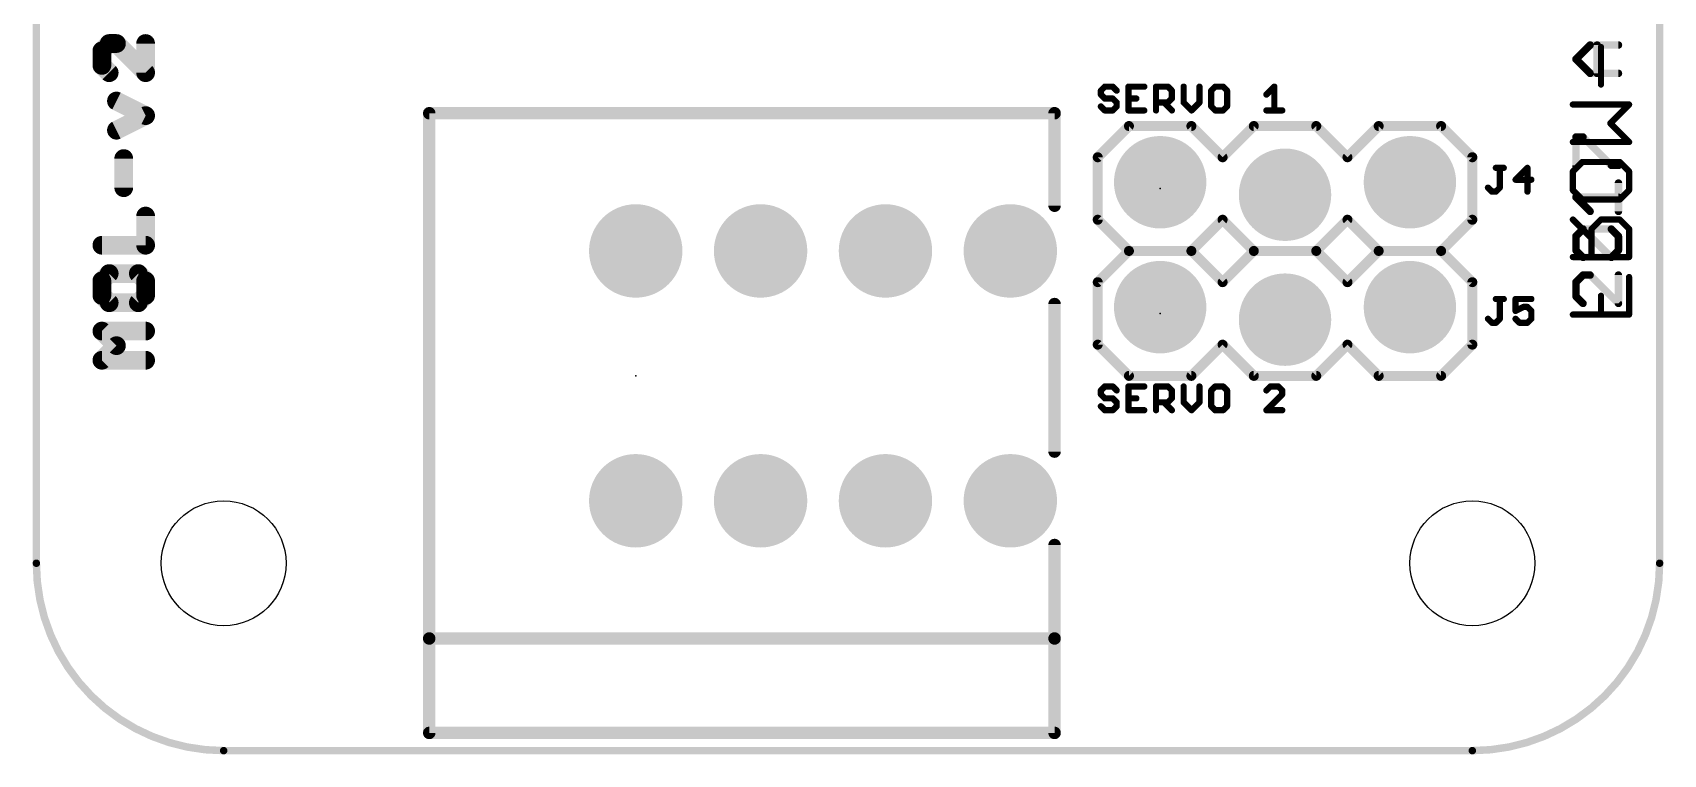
# Model space of a CAD drawing. Extents: x -0.1 to 33.1, y -0.1 to 43.3.
# Drawn here: x -0.08 to 33.1, y -0.08 to 14.6 of the extents above; entities that cross this region are included whole.
import ezdxf

# ---------------------------------------------------------------- set-up
doc = ezdxf.new("R2010")
doc.units = 0
for name, color, linetype in [('17', 94, 'CONTINUOUS'), ('20', 178, 'CONTINUOUS'), ('21', 250, 'CONTINUOUS'), ('23', 178, 'CONTINUOUS'), ('25', 250, 'CONTINUOUS'), ('26', 250, 'CONTINUOUS'), ('27', 250, 'CONTINUOUS'), ('51', 250, 'CONTINUOUS')]:
    doc.layers.add(name, color=color, linetype=linetype)

# ---------------------------------------------------------------- blocks, each defined once
blk = doc.blocks.new('RECT')
blk.add_solid([(-0.5, -0.5), (0.5, -0.5), (-0.5, 0.5), (0.5, 0.5)])
blk = doc.blocks.new('ROUNDP')
at = {"const_width": 0.5}
blk.add_lwpolyline([(0, -0.25, 1), (0, 0.25, 1), (0, -0.25)], format="xyb", dxfattribs=at)

msp = doc.modelspace()

# ---------------------------------------------------------------- linework, layer by layer
at = {"layer": '20', "const_width": 0.1524}
for points in [[(0, 39.37), (0, 3.81)], [(33.02, 3.81), (33.02, 39.37)], [(3.81, 0), (29.21, 0)]]:
    msp.add_lwpolyline(points, dxfattribs=at)
at = {"layer": '20'}
for points, const_width in [([(0, 3.81, 0.4142), (3.81, 0)], 0.1524), ([(0.0381, 3.81, 1), (-0.0381, 3.81)], 0.0762), ([(-0.0381, 3.81, 1), (0.0381, 3.81)], 0.0762), ([(29.21, 0, 0.4142), (33.02, 3.81)], 0.1524), ([(33.0581, 3.81, 1), (32.9819, 3.81)], 0.0762), ([(32.9819, 3.81, 1), (33.0581, 3.81)], 0.0762), ([(3.81, 0.0381, 1), (3.81, -0.0381)], 0.0762), ([(3.81, -0.0381, 1), (3.81, 0.0381)], 0.0762), ([(29.21, 0.0381, 1), (29.21, -0.0381)], 0.0762), ([(29.21, -0.0381, 1), (29.21, 0.0381)], 0.0762)]:
    msp.add_lwpolyline(points, format="xyb", dxfattribs=dict(at, const_width=const_width))
for centre in [(3.81, 3.81), (29.21, 3.81)]:
    msp.add_circle(centre, 1.27, dxfattribs=at)
at = {"layer": '21'}
for points, const_width in [([(7.992, 12.96), (7.992, 2.28)], 0.254), ([(20.712, 12.96), (7.992, 12.96)], 0.254), ([(20.712, 12.96), (20.712, 11.08)], 0.254), ([(22.225, 12.7), (21.59, 12.065)], 0.2032), ([(22.225, 12.7), (23.495, 12.7)], 0.2032), ([(23.495, 12.7), (24.13, 12.065)], 0.2032), ([(24.13, 12.065), (24.765, 12.7)], 0.2032), ([(24.765, 12.7), (26.035, 12.7)], 0.2032), ([(26.035, 12.7), (26.67, 12.065)], 0.2032), ([(26.67, 12.065), (27.305, 12.7)], 0.2032), ([(27.305, 12.7), (28.575, 12.7)], 0.2032), ([(28.575, 12.7), (29.21, 12.065)], 0.2032), ([(21.59, 12.065), (21.59, 10.795)], 0.2032), ([(29.21, 12.065), (29.21, 10.795)], 0.2032), ([(21.59, 10.795), (22.225, 10.16)], 0.2032), ([(24.13, 10.795), (23.495, 10.16)], 0.2032), ([(24.765, 10.16), (24.13, 10.795)], 0.2032), ([(26.67, 10.795), (26.035, 10.16)], 0.2032), ([(27.305, 10.16), (26.67, 10.795)], 0.2032), ([(29.21, 10.795), (28.575, 10.16)], 0.2032), ([(22.225, 10.16), (21.59, 9.525)], 0.2032), ([(23.495, 10.16), (22.225, 10.16)], 0.2032), ([(22.225, 10.16), (23.495, 10.16)], 0.2032), ([(23.495, 10.16), (24.13, 9.525)], 0.2032), ([(24.13, 9.525), (24.765, 10.16)], 0.2032), ([(26.035, 10.16), (24.765, 10.16)], 0.2032), ([(24.765, 10.16), (26.035, 10.16)], 0.2032), ([(26.035, 10.16), (26.67, 9.525)], 0.2032), ([(26.67, 9.525), (27.305, 10.16)], 0.2032), ([(28.575, 10.16), (27.305, 10.16)], 0.2032), ([(27.305, 10.16), (28.575, 10.16)], 0.2032), ([(28.575, 10.16), (29.21, 9.525)], 0.2032), ([(21.59, 9.525), (21.59, 8.255)], 0.2032), ([(29.21, 9.525), (29.21, 8.255)], 0.2032), ([(20.712, 9.08), (20.712, 6.08)], 0.254), ([(21.59, 8.255), (22.225, 7.62)], 0.2032), ([(24.13, 8.255), (23.495, 7.62)], 0.2032), ([(24.765, 7.62), (24.13, 8.255)], 0.2032), ([(26.67, 8.255), (26.035, 7.62)], 0.2032), ([(27.305, 7.62), (26.67, 8.255)], 0.2032), ([(29.21, 8.255), (28.575, 7.62)], 0.2032), ([(23.495, 7.62), (22.225, 7.62)], 0.2032), ([(26.035, 7.62), (24.765, 7.62)], 0.2032), ([(28.575, 7.62), (27.305, 7.62)], 0.2032), ([(20.712, 4.18), (20.712, 2.28)], 0.254), ([(7.992, 2.28), (20.712, 2.28)], 0.254)]:
    msp.add_lwpolyline(points, dxfattribs=dict(at, const_width=const_width))
for points, const_width in [([(8.0555, 12.96, 1), (7.9285, 12.96)], 0.127), ([(7.992, 13.0235, 1), (7.992, 12.8965)], 0.127), ([(20.7755, 12.96, 1), (20.6485, 12.96)], 0.127), ([(20.712, 12.8965, 1), (20.712, 13.0235)], 0.127), ([(22.225, 12.7508, 1), (22.225, 12.6492)], 0.1016), ([(22.2609, 12.6641, 1), (22.1891, 12.7359)], 0.1016), ([(23.5309, 12.7359, 1), (23.4591, 12.6641)], 0.1016), ([(23.495, 12.6492, 1), (23.495, 12.7508)], 0.1016), ([(24.765, 12.7508, 1), (24.765, 12.6492)], 0.1016), ([(24.8009, 12.6641, 1), (24.7291, 12.7359)], 0.1016), ([(26.0709, 12.7359, 1), (25.9991, 12.6641)], 0.1016), ([(26.035, 12.6492, 1), (26.035, 12.7508)], 0.1016), ([(27.305, 12.7508, 1), (27.305, 12.6492)], 0.1016), ([(27.3409, 12.6641, 1), (27.2691, 12.7359)], 0.1016), ([(28.6109, 12.7359, 1), (28.5391, 12.6641)], 0.1016), ([(28.575, 12.6492, 1), (28.575, 12.7508)], 0.1016), ([(21.6408, 12.065, 1), (21.5392, 12.065)], 0.1016), ([(21.5541, 12.1009, 1), (21.6259, 12.0291)], 0.1016), ([(24.0941, 12.1009, 1), (24.1659, 12.0291)], 0.1016), ([(24.0941, 12.0291, 1), (24.1659, 12.1009)], 0.1016), ([(26.6341, 12.1009, 1), (26.7059, 12.0291)], 0.1016), ([(26.6341, 12.0291, 1), (26.7059, 12.1009)], 0.1016), ([(29.2608, 12.065, 1), (29.1592, 12.065)], 0.1016), ([(29.1741, 12.0291, 1), (29.2459, 12.1009)], 0.1016), ([(20.6485, 11.08, 1), (20.7755, 11.08)], 0.127), ([(21.6259, 10.8309, 1), (21.5541, 10.7591)], 0.1016), ([(21.5392, 10.795, 1), (21.6408, 10.795)], 0.1016), ([(24.1659, 10.8309, 1), (24.0941, 10.7591)], 0.1016), ([(24.1659, 10.7591, 1), (24.0941, 10.8309)], 0.1016), ([(26.7059, 10.8309, 1), (26.6341, 10.7591)], 0.1016), ([(26.7059, 10.7591, 1), (26.6341, 10.8309)], 0.1016), ([(29.1592, 10.795, 1), (29.2608, 10.795)], 0.1016), ([(29.2459, 10.7591, 1), (29.1741, 10.8309)], 0.1016), ([(22.225, 10.2108, 1), (22.225, 10.1092)], 0.1016), ([(22.225, 10.2108, 1), (22.225, 10.1092)], 0.1016), ([(22.2609, 10.1241, 1), (22.1891, 10.1959)], 0.1016), ([(22.1891, 10.1241, 1), (22.2609, 10.1959)], 0.1016), ([(23.5309, 10.1959, 1), (23.4591, 10.1241)], 0.1016), ([(23.4591, 10.1959, 1), (23.5309, 10.1241)], 0.1016), ([(23.495, 10.1092, 1), (23.495, 10.2108)], 0.1016), ([(23.495, 10.1092, 1), (23.495, 10.2108)], 0.1016), ([(24.765, 10.2108, 1), (24.765, 10.1092)], 0.1016), ([(24.765, 10.2108, 1), (24.765, 10.1092)], 0.1016), ([(24.8009, 10.1241, 1), (24.7291, 10.1959)], 0.1016), ([(24.7291, 10.1241, 1), (24.8009, 10.1959)], 0.1016), ([(26.0709, 10.1959, 1), (25.9991, 10.1241)], 0.1016), ([(25.9991, 10.1959, 1), (26.0709, 10.1241)], 0.1016), ([(26.035, 10.1092, 1), (26.035, 10.2108)], 0.1016), ([(26.035, 10.1092, 1), (26.035, 10.2108)], 0.1016), ([(27.305, 10.2108, 1), (27.305, 10.1092)], 0.1016), ([(27.305, 10.2108, 1), (27.305, 10.1092)], 0.1016), ([(27.3409, 10.1241, 1), (27.2691, 10.1959)], 0.1016), ([(27.2691, 10.1241, 1), (27.3409, 10.1959)], 0.1016), ([(28.6109, 10.1959, 1), (28.5391, 10.1241)], 0.1016), ([(28.5391, 10.1959, 1), (28.6109, 10.1241)], 0.1016), ([(28.575, 10.1092, 1), (28.575, 10.2108)], 0.1016), ([(28.575, 10.1092, 1), (28.575, 10.2108)], 0.1016), ([(21.6408, 9.525, 1), (21.5392, 9.525)], 0.1016), ([(29.2608, 9.525, 1), (29.1592, 9.525)], 0.1016), ([(21.5541, 9.5609, 1), (21.6259, 9.4891)], 0.1016), ([(24.0941, 9.5609, 1), (24.1659, 9.4891)], 0.1016), ([(24.0941, 9.4891, 1), (24.1659, 9.5609)], 0.1016), ([(26.6341, 9.5609, 1), (26.7059, 9.4891)], 0.1016), ([(26.6341, 9.4891, 1), (26.7059, 9.5609)], 0.1016), ([(29.1741, 9.4891, 1), (29.2459, 9.5609)], 0.1016), ([(20.7755, 9.08, 1), (20.6485, 9.08)], 0.127), ([(21.6259, 8.2909, 1), (21.5541, 8.2191)], 0.1016), ([(21.5392, 8.255, 1), (21.6408, 8.255)], 0.1016), ([(24.1659, 8.2909, 1), (24.0941, 8.2191)], 0.1016), ([(24.1659, 8.2191, 1), (24.0941, 8.2909)], 0.1016), ([(26.7059, 8.2909, 1), (26.6341, 8.2191)], 0.1016), ([(26.7059, 8.2191, 1), (26.6341, 8.2909)], 0.1016), ([(29.1592, 8.255, 1), (29.2608, 8.255)], 0.1016), ([(29.2459, 8.2191, 1), (29.1741, 8.2909)], 0.1016), ([(22.225, 7.6708, 1), (22.225, 7.5692)], 0.1016), ([(22.1891, 7.5841, 1), (22.2609, 7.6559)], 0.1016), ([(23.4591, 7.6559, 1), (23.5309, 7.5841)], 0.1016), ([(23.495, 7.5692, 1), (23.495, 7.6708)], 0.1016), ([(24.765, 7.6708, 1), (24.765, 7.5692)], 0.1016), ([(24.7291, 7.5841, 1), (24.8009, 7.6559)], 0.1016), ([(25.9991, 7.6559, 1), (26.0709, 7.5841)], 0.1016), ([(26.035, 7.5692, 1), (26.035, 7.6708)], 0.1016), ([(27.305, 7.6708, 1), (27.305, 7.5692)], 0.1016), ([(27.2691, 7.5841, 1), (27.3409, 7.6559)], 0.1016), ([(28.5391, 7.6559, 1), (28.6109, 7.5841)], 0.1016), ([(28.575, 7.5692, 1), (28.575, 7.6708)], 0.1016), ([(20.6485, 6.08, 1), (20.7755, 6.08)], 0.127), ([(20.7755, 4.18, 1), (20.6485, 4.18)], 0.127), ([(7.992, 2.3435, 1), (7.992, 2.2165)], 0.127), ([(7.9285, 2.28, 1), (8.0555, 2.28)], 0.127), ([(20.6485, 2.28, 1), (20.7755, 2.28)], 0.127), ([(20.712, 2.2165, 1), (20.712, 2.3435)], 0.127)]:
    msp.add_lwpolyline(points, format="xyb", dxfattribs=dict(at, const_width=const_width))
at = {"layer": '23'}
for p in [(22.86, 11.43), (22.86, 8.89), (12.192, 7.62)]:
    msp.add_point(p, dxfattribs=at)
at = {"layer": '25'}
for points, const_width in [([(1.481, 14.3777), (1.3327, 14.2294)], 0.381), ([(1.3327, 14.2294), (1.3327, 13.9328)], 0.381), ([(1.6293, 14.3777), (1.481, 14.3777)], 0.381), ([(2.2225, 13.7845), (1.6293, 14.3777)], 0.381), ([(2.2225, 14.3777), (2.2225, 13.7845)], 0.381), ([(31.3175, 14.0589), (31.6056, 14.347)], 0.1524), ([(31.6056, 14.347), (32.1818, 14.347)], 0.1524), ([(31.7496, 13.7708), (31.7496, 14.347)], 0.1524), ([(1.3327, 13.9328), (1.481, 13.7845)], 0.381), ([(31.6056, 13.7708), (31.3175, 14.0589)], 0.1524), ([(32.1818, 13.7708), (31.6056, 13.7708)], 0.1524), ([(2.2225, 12.9117), (1.6293, 13.2083)], 0.381), ([(1.6293, 12.6151), (2.2225, 12.9117)], 0.381), ([(31.3175, 11.8998), (31.3175, 12.476)], 0.1524), ([(31.3175, 12.476), (31.4615, 12.476)], 0.1524), ([(31.4615, 12.476), (32.0377, 11.8998)], 0.1524), ([(1.7776, 11.4457), (1.7776, 12.0389)], 0.381), ([(32.0377, 11.8998), (32.1818, 11.8998)], 0.1524), ([(29.6885, 11.8495), (29.8495, 11.8495)], 0.127), ([(29.769, 11.447), (29.769, 11.8495)], 0.127), ([(30.3303, 11.8495), (30.0888, 11.608)], 0.127), ([(30.0888, 11.608), (30.4108, 11.608)], 0.127), ([(30.3303, 11.3665), (30.3303, 11.8495)], 0.127), ([(32.1818, 10.9642), (32.1818, 11.5405)], 0.1524), ([(29.5275, 11.447), (29.608, 11.3665)], 0.127), ([(29.608, 11.3665), (29.6885, 11.3665)], 0.127), ([(29.6885, 11.3665), (29.769, 11.447)], 0.127), ([(31.6056, 10.9642), (31.3175, 11.2523)], 0.1524), ([(31.3175, 11.2523), (32.1818, 11.2523)], 0.1524), ([(2.2225, 10.2763), (2.2225, 10.8695)], 0.381), ([(31.3175, 10.4609), (31.4615, 10.6049)], 0.1524), ([(31.4615, 10.6049), (32.0377, 10.6049)], 0.1524), ([(32.0377, 10.0287), (31.4615, 10.6049)], 0.1524), ([(32.0377, 10.6049), (32.1818, 10.4609)], 0.1524), ([(1.3327, 10.2763), (2.2225, 10.2763)], 0.381), ([(31.3175, 10.1728), (31.3175, 10.4609)], 0.1524), ([(32.1818, 10.4609), (32.1818, 10.1728)], 0.1524), ([(31.4615, 10.0287), (31.3175, 10.1728)], 0.1524), ([(32.0377, 10.0287), (31.4615, 10.0287)], 0.1524), ([(32.1818, 10.1728), (32.0377, 10.0287)], 0.1524), ([(1.481, 9.7001), (1.3327, 9.5518)], 0.381), ([(1.3327, 9.5518), (1.3327, 9.2552)], 0.381), ([(2.0742, 9.7001), (1.481, 9.7001)], 0.381), ([(2.2225, 9.5518), (2.0742, 9.7001)], 0.381), ([(2.2225, 9.2552), (2.2225, 9.5518)], 0.381), ([(31.4615, 9.6694), (31.3175, 9.5254)], 0.1524), ([(31.6056, 9.6694), (31.4615, 9.6694)], 0.1524), ([(32.1818, 9.0932), (31.6056, 9.6694)], 0.1524), ([(32.1818, 9.6694), (32.1818, 9.0932)], 0.1524), ([(1.3327, 9.2552), (1.481, 9.1069)], 0.381), ([(1.481, 9.1069), (2.0742, 9.1069)], 0.381), ([(2.0742, 9.1069), (2.2225, 9.2552)], 0.381), ([(31.3175, 9.5254), (31.3175, 9.2373)], 0.1524), ([(31.3175, 9.2373), (31.4615, 9.0932)], 0.1524), ([(29.6885, 9.1825), (29.8495, 9.1825)], 0.127), ([(29.769, 8.78), (29.769, 9.1825)], 0.127), ([(30.4108, 9.1825), (30.0888, 9.1825)], 0.127), ([(30.0888, 9.1825), (30.0888, 8.941)], 0.127), ([(30.0888, 8.941), (30.2498, 9.0215)], 0.127), ([(30.2498, 9.0215), (30.3303, 9.0215)], 0.127), ([(30.3303, 9.0215), (30.4108, 8.941)], 0.127), ([(30.4108, 8.941), (30.4108, 8.78)], 0.127), ([(1.6293, 8.2341), (1.3327, 8.5307)], 0.381), ([(1.3327, 8.5307), (2.2225, 8.5307)], 0.381), ([(29.5275, 8.78), (29.608, 8.6995)], 0.127), ([(29.608, 8.6995), (29.6885, 8.6995)], 0.127), ([(29.6885, 8.6995), (29.769, 8.78)], 0.127), ([(30.1693, 8.6995), (30.0888, 8.78)], 0.127), ([(30.3303, 8.6995), (30.1693, 8.6995)], 0.127), ([(30.4108, 8.78), (30.3303, 8.6995)], 0.127), ([(1.3327, 7.9375), (1.6293, 8.2341)], 0.381), ([(2.2225, 7.9375), (1.3327, 7.9375)], 0.381)]:
    msp.add_lwpolyline(points, dxfattribs=dict(at, const_width=const_width))
for points, const_width in [([(1.428, 14.2294, 1), (1.2375, 14.2294)], 0.1905), ([(1.2654, 14.2967, 1), (1.4001, 14.162)], 0.1905), ([(1.481, 14.4729, 1), (1.481, 14.2824)], 0.1905), ([(1.5484, 14.3103, 1), (1.4137, 14.445)], 0.1905), ([(1.6967, 14.445, 1), (1.562, 14.3103)], 0.1905), ([(1.6293, 14.2824, 1), (1.6293, 14.4729)], 0.1905), ([(2.3178, 14.3777, 1), (2.1273, 14.3777)], 0.1905), ([(31.6056, 14.3851, 1), (31.6056, 14.3089)], 0.0762), ([(31.6325, 14.3201, 1), (31.5786, 14.374)], 0.0762), ([(31.7877, 14.347, 1), (31.7115, 14.347)], 0.0762), ([(32.1818, 14.3089, 1), (32.1818, 14.3851)], 0.0762), ([(1.2375, 13.9328, 1), (1.428, 13.9328)], 0.1905), ([(1.4001, 14.0001, 1), (1.2654, 13.8654)], 0.1905), ([(1.4137, 13.7171, 1), (1.5484, 13.8518)], 0.1905), ([(2.1551, 13.7171, 1), (2.2899, 13.8518)], 0.1905), ([(31.3444, 14.0858, 1), (31.2905, 14.032)], 0.0762), ([(31.2905, 14.0858, 1), (31.3444, 14.032)], 0.0762), ([(2.1273, 13.7845, 1), (2.3178, 13.7845)], 0.1905), ([(31.6056, 13.8089, 1), (31.6056, 13.7327)], 0.0762), ([(31.5786, 13.7439, 1), (31.6325, 13.7977)], 0.0762), ([(31.7115, 13.7708, 1), (31.7877, 13.7708)], 0.0762), ([(32.1818, 13.7327, 1), (32.1818, 13.8089)], 0.0762), ([(1.6719, 13.2935, 1), (1.5867, 13.1231)], 0.1905), ([(2.2651, 12.8265, 1), (2.1799, 12.9969)], 0.1905), ([(2.1799, 12.8265, 1), (2.2651, 12.9969)], 0.1905), ([(1.5867, 12.7003, 1), (1.6719, 12.5299)], 0.1905), ([(31.3556, 12.476, 1), (31.2794, 12.476)], 0.0762), ([(31.3175, 12.5141, 1), (31.3175, 12.4379)], 0.0762), ([(31.4885, 12.5029, 1), (31.4346, 12.449)], 0.0762), ([(31.4615, 12.4379, 1), (31.4615, 12.5141)], 0.0762), ([(1.8729, 12.0389, 1), (1.6824, 12.0389)], 0.1905), ([(32.0377, 11.9379, 1), (32.0377, 11.8617)], 0.0762), ([(32.0108, 11.8728, 1), (32.0647, 11.9267)], 0.0762), ([(32.1818, 11.8617, 1), (32.1818, 11.9379)], 0.0762), ([(29.6885, 11.8813, 1), (29.6885, 11.8178)], 0.0635), ([(29.8008, 11.8495, 1), (29.7373, 11.8495)], 0.0635), ([(29.8495, 11.8178, 1), (29.8495, 11.8813)], 0.0635), ([(30.0888, 11.6398, 1), (30.0888, 11.5763)], 0.0635), ([(30.0664, 11.6305, 1), (30.1113, 11.5856)], 0.0635), ([(30.3621, 11.8495, 1), (30.2986, 11.8495)], 0.0635), ([(30.3528, 11.8271, 1), (30.3079, 11.872)], 0.0635), ([(30.4108, 11.5763, 1), (30.4108, 11.6398)], 0.0635), ([(31.2794, 11.8998, 1), (31.3556, 11.8998)], 0.0762), ([(32.2199, 11.5405, 1), (32.1437, 11.5405)], 0.0762), ([(1.6824, 11.4457, 1), (1.8729, 11.4457)], 0.1905), ([(29.55, 11.4695, 1), (29.505, 11.4245)], 0.0635), ([(29.608, 11.3983, 1), (29.608, 11.3347)], 0.0635), ([(29.5855, 11.344, 1), (29.6305, 11.389)], 0.0635), ([(29.6661, 11.389, 1), (29.711, 11.344)], 0.0635), ([(29.6885, 11.3347, 1), (29.6885, 11.3983)], 0.0635), ([(29.7373, 11.447, 1), (29.8008, 11.447)], 0.0635), ([(29.7915, 11.4245, 1), (29.7466, 11.4695)], 0.0635), ([(30.2986, 11.3665, 1), (30.3621, 11.3665)], 0.0635), ([(31.3444, 11.2793, 1), (31.2905, 11.2254)], 0.0762), ([(31.3175, 11.2904, 1), (31.3175, 11.2142)], 0.0762), ([(32.1818, 11.2142, 1), (32.1818, 11.2904)], 0.0762), ([(2.3178, 10.8695, 1), (2.1273, 10.8695)], 0.1905), ([(31.5786, 10.9373, 1), (31.6325, 10.9912)], 0.0762), ([(32.1437, 10.9642, 1), (32.2199, 10.9642)], 0.0762), ([(31.4885, 10.6319, 1), (31.4346, 10.578)], 0.0762), ([(31.4615, 10.643, 1), (31.4615, 10.5668)], 0.0762), ([(31.4885, 10.578, 1), (31.4346, 10.6319)], 0.0762), ([(32.0647, 10.6319, 1), (32.0108, 10.578)], 0.0762), ([(32.0377, 10.5668, 1), (32.0377, 10.643)], 0.0762), ([(1.3327, 10.3715, 1), (1.3327, 10.181)], 0.1905), ([(2.1273, 10.2763, 1), (2.3178, 10.2763)], 0.1905), ([(2.2225, 10.181, 1), (2.2225, 10.3715)], 0.1905), ([(31.2905, 10.4878, 1), (31.3444, 10.4339)], 0.0762), ([(31.3556, 10.4609, 1), (31.2794, 10.4609)], 0.0762), ([(32.2199, 10.4609, 1), (32.1437, 10.4609)], 0.0762), ([(32.1549, 10.4339, 1), (32.2087, 10.4878)], 0.0762), ([(31.3444, 10.1997, 1), (31.2905, 10.1458)], 0.0762), ([(31.2794, 10.1728, 1), (31.3556, 10.1728)], 0.0762), ([(31.4615, 10.0668, 1), (31.4615, 9.9906)], 0.0762), ([(31.4346, 10.0018, 1), (31.4885, 10.0557)], 0.0762), ([(32.0108, 10.0557, 1), (32.0647, 10.0018)], 0.0762), ([(32.0108, 10.0018, 1), (32.0647, 10.0557)], 0.0762), ([(32.0377, 9.9906, 1), (32.0377, 10.0668)], 0.0762), ([(32.1437, 10.1728, 1), (32.2199, 10.1728)], 0.0762), ([(32.2087, 10.1458, 1), (32.1549, 10.1997)], 0.0762), ([(1.428, 9.5518, 1), (1.2375, 9.5518)], 0.1905), ([(1.2654, 9.6191, 1), (1.4001, 9.4844)], 0.1905), ([(1.481, 9.7953, 1), (1.481, 9.6048)], 0.1905), ([(1.5484, 9.6327, 1), (1.4137, 9.7674)], 0.1905), ([(2.1416, 9.7674, 1), (2.0069, 9.6327)], 0.1905), ([(2.0742, 9.6048, 1), (2.0742, 9.7953)], 0.1905), ([(2.3178, 9.5518, 1), (2.1273, 9.5518)], 0.1905), ([(2.1551, 9.4844, 1), (2.2899, 9.6191)], 0.1905), ([(31.4615, 9.7075, 1), (31.4615, 9.6313)], 0.0762), ([(31.4885, 9.6425, 1), (31.4346, 9.6964)], 0.0762), ([(31.6325, 9.6964, 1), (31.5786, 9.6425)], 0.0762), ([(31.6056, 9.6313, 1), (31.6056, 9.7075)], 0.0762), ([(32.2199, 9.6694, 1), (32.1437, 9.6694)], 0.0762), ([(1.2375, 9.2552, 1), (1.428, 9.2552)], 0.1905), ([(1.4001, 9.3225, 1), (1.2654, 9.1878)], 0.1905), ([(1.481, 9.2021, 1), (1.481, 9.0116)], 0.1905), ([(2.0742, 9.0116, 1), (2.0742, 9.2021)], 0.1905), ([(2.1273, 9.2552, 1), (2.3178, 9.2552)], 0.1905), ([(2.2899, 9.1878, 1), (2.1551, 9.3225)], 0.1905), ([(31.2905, 9.5523, 1), (31.3444, 9.4984)], 0.0762), ([(31.3444, 9.2642, 1), (31.2905, 9.2103)], 0.0762), ([(31.3556, 9.5254, 1), (31.2794, 9.5254)], 0.0762), ([(1.4137, 9.0395, 1), (1.5484, 9.1742)], 0.1905), ([(2.0069, 9.1742, 1), (2.1416, 9.0395)], 0.1905), ([(29.6885, 9.2143, 1), (29.6885, 9.1508)], 0.0635), ([(29.8008, 9.1825, 1), (29.7373, 9.1825)], 0.0635), ([(29.8495, 9.1508, 1), (29.8495, 9.2143)], 0.0635), ([(30.0888, 9.2143, 1), (30.0888, 9.1508)], 0.0635), ([(30.1206, 9.1825, 1), (30.0571, 9.1825)], 0.0635), ([(30.0746, 8.9694, 1), (30.103, 8.9126)], 0.0635), ([(30.0571, 8.941, 1), (30.1206, 8.941)], 0.0635), ([(30.2498, 9.0533, 1), (30.2498, 8.9898)], 0.0635), ([(30.264, 8.9931, 1), (30.2356, 9.0499)], 0.0635), ([(30.3528, 9.044, 1), (30.3079, 8.9991)], 0.0635), ([(30.3303, 8.9898, 1), (30.3303, 9.0533)], 0.0635), ([(30.4426, 8.941, 1), (30.3791, 8.941)], 0.0635), ([(30.3884, 8.9186, 1), (30.4333, 8.9635)], 0.0635), ([(30.4108, 9.1508, 1), (30.4108, 9.2143)], 0.0635), ([(31.2794, 9.2373, 1), (31.3556, 9.2373)], 0.0762), ([(31.4346, 9.0663, 1), (31.4885, 9.1201)], 0.0762), ([(32.1437, 9.0932, 1), (32.2199, 9.0932)], 0.0762), ([(32.1549, 9.0663, 1), (32.2087, 9.1201)], 0.0762), ([(1.3327, 8.6259, 1), (1.3327, 8.4354)], 0.1905), ([(1.4001, 8.598, 1), (1.2654, 8.4633)], 0.1905), ([(2.2225, 8.4354, 1), (2.2225, 8.6259)], 0.1905), ([(29.55, 8.8025, 1), (29.505, 8.7575)], 0.0635), ([(29.608, 8.7313, 1), (29.608, 8.6677)], 0.0635), ([(29.5855, 8.677, 1), (29.6305, 8.722)], 0.0635), ([(29.6661, 8.722, 1), (29.711, 8.677)], 0.0635), ([(29.6885, 8.6677, 1), (29.6885, 8.7313)], 0.0635), ([(29.7373, 8.78, 1), (29.8008, 8.78)], 0.0635), ([(29.7915, 8.7575, 1), (29.7466, 8.8025)], 0.0635), ([(30.1113, 8.8025, 1), (30.0664, 8.7575)], 0.0635), ([(30.1693, 8.7313, 1), (30.1693, 8.6677)], 0.0635), ([(30.1469, 8.677, 1), (30.1918, 8.722)], 0.0635), ([(30.3079, 8.722, 1), (30.3528, 8.677)], 0.0635), ([(30.3303, 8.6677, 1), (30.3303, 8.7313)], 0.0635), ([(30.3791, 8.78, 1), (30.4426, 8.78)], 0.0635), ([(30.4333, 8.7575, 1), (30.3884, 8.8025)], 0.0635), ([(1.6967, 8.1667, 1), (1.562, 8.3014)], 0.1905), ([(1.562, 8.1667, 1), (1.6967, 8.3014)], 0.1905), ([(1.3327, 8.0328, 1), (1.3327, 7.8422)], 0.1905), ([(1.2654, 8.0049, 1), (1.4001, 7.8701)], 0.1905), ([(2.2225, 7.8422, 1), (2.2225, 8.0328)], 0.1905)]:
    msp.add_lwpolyline(points, format="xyb", dxfattribs=dict(at, const_width=const_width))
at = {"layer": '26', "const_width": 0.0635}
for points in [[(31.8584, 14.3065, 1), (31.7949, 14.3065)], [(31.7949, 13.5439, 1), (31.8584, 13.5439)], [(31.2547, 13.1689, 1), (31.2547, 13.1054)], [(32.4211, 13.1147, 1), (32.3762, 13.1596)], [(32.3987, 13.1054, 1), (32.3987, 13.1689)], [(32.0398, 12.7783, 1), (31.9949, 12.7334)], [(31.9949, 12.7783, 1), (32.0398, 12.7334)], [(31.2547, 12.4062, 1), (31.2547, 12.3427)], [(32.3762, 12.352, 1), (32.4211, 12.3969)], [(32.3987, 12.3427, 1), (32.3987, 12.4062)], [(31.4454, 11.9995, 1), (31.4454, 11.936)], [(31.4678, 11.9453, 1), (31.4229, 11.9902)], [(32.2305, 11.9902, 1), (32.1856, 11.9453)], [(32.208, 11.936, 1), (32.208, 11.9995)], [(31.2322, 11.7995, 1), (31.2772, 11.7546)], [(31.2865, 11.7771, 1), (31.223, 11.7771)], [(32.4304, 11.7771, 1), (32.3669, 11.7771)], [(32.3762, 11.7546, 1), (32.4211, 11.7995)], [(31.2772, 11.4182, 1), (31.2322, 11.3733)], [(31.223, 11.3958, 1), (31.2865, 11.3958)], [(32.3669, 11.3958, 1), (32.4304, 11.3958)], [(32.4211, 11.3733, 1), (32.3762, 11.4182)], [(31.4454, 11.2369, 1), (31.4454, 11.1733)], [(31.4229, 11.1826, 1), (31.4678, 11.2276)], [(32.1856, 11.2276, 1), (32.2305, 11.1826)], [(32.208, 11.1733, 1), (32.208, 11.2369)], [(31.2772, 10.8208, 1), (31.2322, 10.7759)], [(31.6678, 10.6077, 1), (31.6043, 10.6077)], [(31.6136, 10.6301, 1), (31.6585, 10.5852)], [(31.8267, 10.8301, 1), (31.8267, 10.7666)], [(31.8491, 10.7759, 1), (31.8042, 10.8208)], [(32.2305, 10.8208, 1), (32.1856, 10.7759)], [(32.208, 10.7666, 1), (32.208, 10.8301)], [(32.4304, 10.6077, 1), (32.3669, 10.6077)], [(32.3762, 10.5852, 1), (32.4211, 10.6301)], [(31.6136, 10.3946, 1), (31.6585, 10.4395)], [(31.2547, 10.0675, 1), (31.2547, 10.004)], [(31.6043, 10.0357, 1), (31.6678, 10.0357)], [(32.3669, 10.0357, 1), (32.4304, 10.0357)], [(32.3987, 10.004, 1), (32.3987, 10.0675)], [(32.4304, 9.629, 1), (32.3669, 9.629)], [(31.8584, 9.2476, 1), (31.7949, 9.2476)], [(31.2547, 8.8981, 1), (31.2547, 8.8346)], [(31.7949, 8.8663, 1), (31.8584, 8.8663)], [(32.3669, 8.8663, 1), (32.4304, 8.8663)], [(32.3987, 8.8346, 1), (32.3987, 8.8981)]]:
    msp.add_lwpolyline(points, format="xyb", dxfattribs=at)
at = {"layer": '26', "const_width": 0.127}
for points in [[(31.8267, 13.5439), (31.8267, 14.3065)], [(32.3987, 13.1371), (31.2547, 13.1371)], [(32.0174, 12.7558), (32.3987, 13.1371)], [(32.3987, 12.3745), (32.0174, 12.7558)], [(31.2547, 12.3745), (32.3987, 12.3745)], [(31.2547, 11.7771), (31.4454, 11.9678)], [(31.4454, 11.9678), (32.208, 11.9678)], [(32.208, 11.9678), (32.3987, 11.7771)], [(31.2547, 11.3958), (31.2547, 11.7771)], [(32.3987, 11.7771), (32.3987, 11.3958)], [(31.4454, 11.2051), (31.2547, 11.3958)], [(32.3987, 11.3958), (32.208, 11.2051)], [(32.208, 11.2051), (31.4454, 11.2051)], [(31.636, 10.417), (31.2547, 10.7984)], [(31.8267, 10.7984), (31.636, 10.6077)], [(31.636, 10.6077), (31.636, 10.0357)], [(32.208, 10.7984), (31.8267, 10.7984)], [(32.3987, 10.6077), (32.208, 10.7984)], [(32.3987, 10.0357), (32.3987, 10.6077)], [(31.2547, 10.0357), (32.3987, 10.0357)], [(32.3987, 8.8663), (32.3987, 9.629)], [(31.8267, 8.8663), (31.8267, 9.2476)], [(31.2547, 8.8663), (32.3987, 8.8663)]]:
    msp.add_lwpolyline(points, dxfattribs=at)
at = {"layer": '27', "const_width": 0.127}
for points in [[(21.734, 13.5005), (21.6535, 13.42)], [(21.6535, 13.42), (21.6535, 13.3395)], [(21.6535, 13.3395), (21.734, 13.259)], [(21.895, 13.5005), (21.734, 13.5005)], [(21.734, 13.259), (21.895, 13.259)], [(21.9755, 13.42), (21.895, 13.5005)], [(21.895, 13.259), (21.9755, 13.1785)], [(22.5368, 13.5005), (22.2148, 13.5005)], [(22.2148, 13.5005), (22.2148, 13.0175)], [(22.2148, 13.259), (22.3758, 13.259)], [(22.7761, 13.0175), (22.7761, 13.5005)], [(22.7761, 13.5005), (23.0176, 13.5005)], [(23.0176, 13.5005), (23.0981, 13.42)], [(23.0981, 13.259), (23.0176, 13.1785)], [(23.0981, 13.42), (23.0981, 13.259)], [(23.3374, 13.5005), (23.3374, 13.1785)], [(23.6594, 13.1785), (23.6594, 13.5005)], [(23.9792, 13.5005), (23.8987, 13.42)], [(23.8987, 13.42), (23.8987, 13.098)], [(24.1402, 13.5005), (23.9792, 13.5005)], [(24.2207, 13.42), (24.1402, 13.5005)], [(24.2207, 13.098), (24.2207, 13.42)], [(25.0214, 13.3395), (25.1824, 13.5005)], [(25.1824, 13.5005), (25.1824, 13.0175)], [(21.734, 13.0175), (21.6535, 13.098)], [(21.895, 13.0175), (21.734, 13.0175)], [(21.9755, 13.098), (21.895, 13.0175)], [(21.9755, 13.1785), (21.9755, 13.098)], [(22.2148, 13.0175), (22.5368, 13.0175)], [(23.0176, 13.1785), (22.7761, 13.1785)], [(22.9371, 13.1785), (23.0981, 13.0175)], [(23.3374, 13.1785), (23.4984, 13.0175)], [(23.4984, 13.0175), (23.6594, 13.1785)], [(23.8987, 13.098), (23.9792, 13.0175)], [(23.9792, 13.0175), (24.1402, 13.0175)], [(24.1402, 13.0175), (24.2207, 13.098)], [(25.0214, 13.0175), (25.3434, 13.0175)], [(21.734, 7.4045), (21.6535, 7.324)], [(21.6535, 7.324), (21.6535, 7.2435)], [(21.6535, 7.2435), (21.734, 7.163)], [(21.895, 7.4045), (21.734, 7.4045)], [(21.9755, 7.324), (21.895, 7.4045)], [(22.5368, 7.4045), (22.2148, 7.4045)], [(22.2148, 7.4045), (22.2148, 6.9215)], [(22.7761, 6.9215), (22.7761, 7.4045)], [(22.7761, 7.4045), (23.0176, 7.4045)], [(23.0176, 7.4045), (23.0981, 7.324)], [(23.0981, 7.324), (23.0981, 7.163)], [(23.3374, 7.4045), (23.3374, 7.0825)], [(23.6594, 7.0825), (23.6594, 7.4045)], [(23.9792, 7.4045), (23.8987, 7.324)], [(23.8987, 7.324), (23.8987, 7.002)], [(24.1402, 7.4045), (23.9792, 7.4045)], [(24.2207, 7.324), (24.1402, 7.4045)], [(24.2207, 7.002), (24.2207, 7.324)], [(25.1019, 7.4045), (25.0214, 7.324)], [(25.0214, 6.9215), (25.3434, 7.2435)], [(25.2629, 7.4045), (25.1019, 7.4045)], [(25.3434, 7.324), (25.2629, 7.4045)], [(25.3434, 7.2435), (25.3434, 7.324)], [(21.734, 6.9215), (21.6535, 7.002)], [(21.734, 7.163), (21.895, 7.163)], [(21.895, 6.9215), (21.734, 6.9215)], [(21.895, 7.163), (21.9755, 7.0825)], [(21.9755, 7.002), (21.895, 6.9215)], [(21.9755, 7.0825), (21.9755, 7.002)], [(22.2148, 7.163), (22.3758, 7.163)], [(22.2148, 6.9215), (22.5368, 6.9215)], [(23.0176, 7.0825), (22.7761, 7.0825)], [(22.9371, 7.0825), (23.0981, 6.9215)], [(23.0981, 7.163), (23.0176, 7.0825)], [(23.3374, 7.0825), (23.4984, 6.9215)], [(23.4984, 6.9215), (23.6594, 7.0825)], [(23.8987, 7.002), (23.9792, 6.9215)], [(23.9792, 6.9215), (24.1402, 6.9215)], [(24.1402, 6.9215), (24.2207, 7.002)], [(25.3434, 6.9215), (25.0214, 6.9215)]]:
    msp.add_lwpolyline(points, dxfattribs=at)
at = {"layer": '27', "const_width": 0.0635}
for points in [[(21.631, 13.4425, 1), (21.676, 13.3976)], [(21.676, 13.362, 1), (21.631, 13.3171)], [(21.6852, 13.42, 1), (21.6218, 13.42)], [(21.6218, 13.3395, 1), (21.6852, 13.3395)], [(21.734, 13.5323, 1), (21.734, 13.4688)], [(21.734, 13.2908, 1), (21.734, 13.2273)], [(21.7565, 13.4781, 1), (21.7115, 13.523)], [(21.7115, 13.2366, 1), (21.7565, 13.2815)], [(21.9175, 13.523, 1), (21.8726, 13.4781)], [(21.9175, 13.2815, 1), (21.8726, 13.2366)], [(21.895, 13.4688, 1), (21.895, 13.5323)], [(21.895, 13.2273, 1), (21.895, 13.2908)], [(21.9531, 13.3976, 1), (21.998, 13.4425)], [(22.2148, 13.5323, 1), (22.2148, 13.4688)], [(22.2466, 13.5005, 1), (22.1831, 13.5005)], [(22.2148, 13.2908, 1), (22.2148, 13.2273)], [(22.3758, 13.2273, 1), (22.3758, 13.2908)], [(22.5368, 13.4688, 1), (22.5368, 13.5323)], [(22.7761, 13.5323, 1), (22.7761, 13.4688)], [(22.8079, 13.5005, 1), (22.7444, 13.5005)], [(23.0401, 13.523, 1), (22.9952, 13.4781)], [(23.0176, 13.4688, 1), (23.0176, 13.5323)], [(23.1299, 13.42, 1), (23.0664, 13.42)], [(23.0664, 13.259, 1), (23.1299, 13.259)], [(23.0757, 13.3976, 1), (23.1206, 13.4425)], [(23.1206, 13.2366, 1), (23.0757, 13.2815)], [(23.3692, 13.5005, 1), (23.3057, 13.5005)], [(23.6912, 13.5005, 1), (23.6277, 13.5005)], [(23.9305, 13.42, 1), (23.867, 13.42)], [(23.8763, 13.4425, 1), (23.9212, 13.3976)], [(23.9792, 13.5323, 1), (23.9792, 13.4688)], [(24.0017, 13.4781, 1), (23.9568, 13.523)], [(24.1627, 13.523, 1), (24.1178, 13.4781)], [(24.1402, 13.4688, 1), (24.1402, 13.5323)], [(24.2525, 13.42, 1), (24.189, 13.42)], [(24.1983, 13.3976, 1), (24.2432, 13.4425)], [(24.9989, 13.362, 1), (25.0438, 13.3171)], [(25.2141, 13.5005, 1), (25.1506, 13.5005)], [(25.2048, 13.4781, 1), (25.1599, 13.523)], [(21.676, 13.1205, 1), (21.631, 13.0755)], [(21.734, 13.0493, 1), (21.734, 12.9857)], [(21.7115, 12.995, 1), (21.7565, 13.04)], [(21.8726, 13.04, 1), (21.9175, 12.995)], [(21.895, 12.9857, 1), (21.895, 13.0493)], [(22.0073, 13.1785, 1), (21.9438, 13.1785)], [(21.9438, 13.098, 1), (22.0073, 13.098)], [(21.9531, 13.1561, 1), (21.998, 13.201)], [(21.998, 13.0755, 1), (21.9531, 13.1205)], [(22.2148, 13.0493, 1), (22.2148, 12.9857)], [(22.1831, 13.0175, 1), (22.2466, 13.0175)], [(22.5368, 12.9857, 1), (22.5368, 13.0493)], [(22.7761, 13.2103, 1), (22.7761, 13.1468)], [(22.7444, 13.0175, 1), (22.8079, 13.0175)], [(22.9596, 13.201, 1), (22.9147, 13.1561)], [(22.9952, 13.201, 1), (23.0401, 13.1561)], [(23.0176, 13.1468, 1), (23.0176, 13.2103)], [(23.0757, 12.995, 1), (23.1206, 13.04)], [(23.3599, 13.201, 1), (23.315, 13.1561)], [(23.3057, 13.1785, 1), (23.3692, 13.1785)], [(23.476, 13.04, 1), (23.5209, 12.995)], [(23.476, 12.995, 1), (23.5209, 13.04)], [(23.6277, 13.1785, 1), (23.6912, 13.1785)], [(23.6819, 13.1561, 1), (23.637, 13.201)], [(23.9212, 13.1205, 1), (23.8763, 13.0755)], [(23.867, 13.098, 1), (23.9305, 13.098)], [(23.9792, 13.0493, 1), (23.9792, 12.9857)], [(23.9568, 12.995, 1), (24.0017, 13.04)], [(24.1178, 13.04, 1), (24.1627, 12.995)], [(24.1402, 12.9857, 1), (24.1402, 13.0493)], [(24.189, 13.098, 1), (24.2525, 13.098)], [(24.2432, 13.0755, 1), (24.1983, 13.1205)], [(25.0214, 13.0493, 1), (25.0214, 12.9857)], [(25.1506, 13.0175, 1), (25.2141, 13.0175)], [(25.3434, 12.9857, 1), (25.3434, 13.0493)], [(21.631, 7.3465, 1), (21.676, 7.3016)], [(21.676, 7.266, 1), (21.631, 7.2211)], [(21.6852, 7.324, 1), (21.6218, 7.324)], [(21.734, 7.4363, 1), (21.734, 7.3728)], [(21.7565, 7.3821, 1), (21.7115, 7.427)], [(21.9175, 7.427, 1), (21.8726, 7.3821)], [(21.895, 7.3728, 1), (21.895, 7.4363)], [(21.9531, 7.3016, 1), (21.998, 7.3465)], [(22.2148, 7.4363, 1), (22.2148, 7.3728)], [(22.2466, 7.4045, 1), (22.1831, 7.4045)], [(22.5368, 7.3728, 1), (22.5368, 7.4363)], [(22.7761, 7.4363, 1), (22.7761, 7.3728)], [(22.8079, 7.4045, 1), (22.7444, 7.4045)], [(23.0401, 7.427, 1), (22.9952, 7.3821)], [(23.0176, 7.3728, 1), (23.0176, 7.4363)], [(23.1299, 7.324, 1), (23.0664, 7.324)], [(23.0757, 7.3016, 1), (23.1206, 7.3465)], [(23.3692, 7.4045, 1), (23.3057, 7.4045)], [(23.6912, 7.4045, 1), (23.6277, 7.4045)], [(23.9305, 7.324, 1), (23.867, 7.324)], [(23.8763, 7.3465, 1), (23.9212, 7.3016)], [(23.9792, 7.4363, 1), (23.9792, 7.3728)], [(24.0017, 7.3821, 1), (23.9568, 7.427)], [(24.1627, 7.427, 1), (24.1178, 7.3821)], [(24.1402, 7.3728, 1), (24.1402, 7.4363)], [(24.2525, 7.324, 1), (24.189, 7.324)], [(24.1983, 7.3016, 1), (24.2432, 7.3465)], [(24.9989, 7.3465, 1), (25.0438, 7.3016)], [(25.1019, 7.4363, 1), (25.1019, 7.3728)], [(25.1243, 7.3821, 1), (25.0794, 7.427)], [(25.2853, 7.427, 1), (25.2404, 7.3821)], [(25.2629, 7.3728, 1), (25.2629, 7.4363)], [(25.3751, 7.324, 1), (25.3116, 7.324)], [(25.3209, 7.3016, 1), (25.3658, 7.3465)], [(25.3658, 7.2211, 1), (25.3209, 7.266)], [(21.676, 7.0245, 1), (21.631, 6.9795)], [(21.6218, 7.2435, 1), (21.6852, 7.2435)], [(21.734, 7.1948, 1), (21.734, 7.1313)], [(21.734, 6.9532, 1), (21.734, 6.8898)], [(21.7115, 7.1406, 1), (21.7565, 7.1855)], [(21.7115, 6.899, 1), (21.7565, 6.944)], [(21.8726, 6.944, 1), (21.9175, 6.899)], [(21.9175, 7.1855, 1), (21.8726, 7.1406)], [(21.895, 7.1313, 1), (21.895, 7.1948)], [(21.895, 6.8898, 1), (21.895, 6.9532)], [(22.0073, 7.0825, 1), (21.9438, 7.0825)], [(21.9438, 7.002, 1), (22.0073, 7.002)], [(21.9531, 7.0601, 1), (21.998, 7.105)], [(21.998, 6.9795, 1), (21.9531, 7.0245)], [(22.2148, 7.1948, 1), (22.2148, 7.1313)], [(22.2148, 6.9532, 1), (22.2148, 6.8898)], [(22.3758, 7.1313, 1), (22.3758, 7.1948)], [(22.5368, 6.8898, 1), (22.5368, 6.9532)], [(22.7761, 7.1143, 1), (22.7761, 7.0508)], [(22.9596, 7.105, 1), (22.9147, 7.0601)], [(22.9952, 7.105, 1), (23.0401, 7.0601)], [(23.0176, 7.0508, 1), (23.0176, 7.1143)], [(23.0664, 7.163, 1), (23.1299, 7.163)], [(23.1206, 7.1406, 1), (23.0757, 7.1855)], [(23.0757, 6.899, 1), (23.1206, 6.944)], [(23.3599, 7.105, 1), (23.315, 7.0601)], [(23.3057, 7.0825, 1), (23.3692, 7.0825)], [(23.476, 6.944, 1), (23.5209, 6.899)], [(23.476, 6.899, 1), (23.5209, 6.944)], [(23.6277, 7.0825, 1), (23.6912, 7.0825)], [(23.6819, 7.0601, 1), (23.637, 7.105)], [(23.9212, 7.0245, 1), (23.8763, 6.9795)], [(23.867, 7.002, 1), (23.9305, 7.002)], [(23.9792, 6.9532, 1), (23.9792, 6.8898)], [(23.9568, 6.899, 1), (24.0017, 6.944)], [(24.1178, 6.944, 1), (24.1627, 6.899)], [(24.1402, 6.8898, 1), (24.1402, 6.9532)], [(24.189, 7.002, 1), (24.2525, 7.002)], [(24.2432, 6.9795, 1), (24.1983, 7.0245)], [(24.9989, 6.944, 1), (25.0438, 6.899)], [(25.0214, 6.9532, 1), (25.0214, 6.8898)], [(25.3116, 7.2435, 1), (25.3751, 7.2435)], [(25.3434, 6.8898, 1), (25.3434, 6.9532)], [(22.1831, 6.9215, 1), (22.2466, 6.9215)], [(22.7444, 6.9215, 1), (22.8079, 6.9215)]]:
    msp.add_lwpolyline(points, format="xyb", dxfattribs=at)
at = {"layer": '51', "const_width": 0.254}
for points in [[(7.992, 2.28), (7.992, 0.36)], [(20.712, 0.36), (20.712, 2.28)], [(7.992, 0.36), (20.712, 0.36)]]:
    msp.add_lwpolyline(points, dxfattribs=at)
at = {"layer": '51', "const_width": 0.127}
for points in [[(8.0555, 2.28, 1), (7.9285, 2.28)], [(20.7755, 2.28, 1), (20.6485, 2.28)], [(7.992, 0.4235, 1), (7.992, 0.2965)], [(7.9285, 0.36, 1), (8.0555, 0.36)], [(20.6485, 0.36, 1), (20.7755, 0.36)], [(20.712, 0.2965, 1), (20.712, 0.4235)]]:
    msp.add_lwpolyline(points, format="xyb", dxfattribs=at)

# ---------------------------------------------------------------- block references
at = {"layer": '17', "xscale": 1.8796, "yscale": 1.8796, "rotation": 90}
for p in [(22.86, 11.557), (22.86, 11.557), (27.94, 11.557), (27.94, 11.557), (25.4, 11.303), (25.4, 11.303), (22.86, 9.017), (22.86, 9.017), (27.94, 9.017), (27.94, 9.017), (25.4, 8.763), (25.4, 8.763)]:
    msp.add_blockref('ROUNDP', p, dxfattribs=at)
at = {"layer": '17', "xscale": 1.9, "yscale": 1.9}
for p in [(12.192, 10.16), (12.192, 10.16), (14.732, 10.16), (14.732, 10.16), (17.272, 10.16), (17.272, 10.16), (19.812, 10.16), (19.812, 10.16), (12.192, 5.08), (12.192, 5.08), (14.732, 5.08), (14.732, 5.08), (17.272, 5.08), (17.272, 5.08), (19.812, 5.08), (19.812, 5.08)]:
    msp.add_blockref('ROUNDP', p, dxfattribs=at)
at = {"layer": '51', "xscale": 0.508, "yscale": 0.508}
for p in [(22.86, 11.43), (25.4, 11.43), (27.94, 11.43), (22.86, 8.89), (25.4, 8.89), (27.94, 8.89)]:
    msp.add_blockref('RECT', p, dxfattribs=at)

doc.saveas('drawing.dxf')
